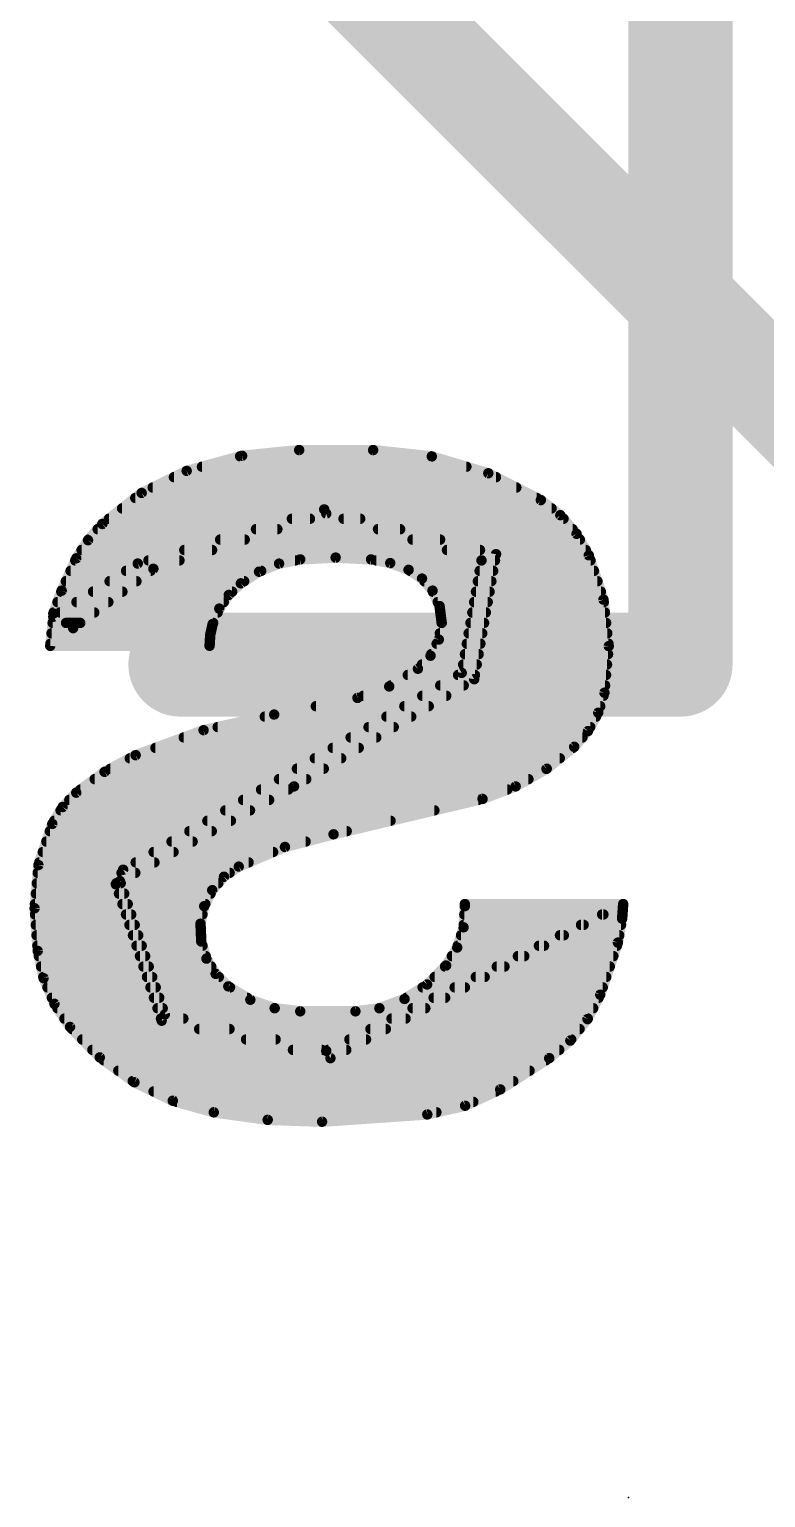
# Model space of a CAD drawing. Extents: x -90 to 26, y -1 to 33.
# Drawn here: x 20.892 to 22.687, y 13.97 to 17.551 of the extents above; entities that cross this region are included whole.
import ezdxf

# ---------------------------------------------------------------- set-up
doc = ezdxf.new("R2010")
doc.units = 0
for name, color, linetype in [('1', 12, 'CONTINUOUS'), ('21', 41, 'CONTINUOUS'), ('22', 40, 'CONTINUOUS'), ('24', 53, 'CONTINUOUS')]:
    doc.layers.add(name, color=color, linetype=linetype)

msp = doc.modelspace()

# ---------------------------------------------------------------- linework, layer by layer
at = {"layer": '1', "const_width": 0.254}
msp.add_lwpolyline([(22.86, 16.51), (21.59, 17.78)], dxfattribs=at)
at = {"layer": '21', "const_width": 0.254}
for points in [[(22.479, 16.002), (22.479, 24.7904)], [(21.2598, 16.002), (22.479, 16.002)]]:
    msp.add_lwpolyline(points, dxfattribs=at)
at = {"layer": '21', "const_width": 0.127}
for points in [[(21.2598, 16.0655, 1), (21.2598, 15.9385)], [(22.479, 15.9385, 1), (22.479, 16.0655)], [(22.4155, 16.002, 1), (22.5425, 16.002)]]:
    msp.add_lwpolyline(points, format="xyb", dxfattribs=at)
at = {"layer": '22', "const_width": 0.0254}
for points in [[(21.275, 16.4744), (21.4101, 16.5113)], [(21.4054, 16.51), (21.8701, 16.51)], [(21.4101, 16.5113), (21.5494, 16.5252)], [(21.5494, 16.5252), (21.7297, 16.5252)], [(21.7297, 16.5252), (21.8727, 16.5097)], [(21.8727, 16.5097), (22.0105, 16.4686)], [(21.1653, 16.4206), (21.275, 16.4744)], [(21.3124, 16.4846), (21.957, 16.4846)], [(22.0105, 16.4686), (22.1386, 16.4033)], [(21.1922, 16.4338), (22.0788, 16.4338)], [(21.244, 16.4592), (22.029, 16.4592)], [(21.0693, 16.3449), (21.1653, 16.4206)], [(21.1498, 16.4084), (22.1286, 16.4084)], [(22.1386, 16.4033), (22.1861, 16.3664)], [(21.0854, 16.3576), (21.5756, 16.3576)], [(21.1176, 16.383), (22.1647, 16.383)], [(21.1557, 16.2484), (21.6103, 16.3805)], [(21.6154, 16.3703), (21.1938, 16.2357)], [(21.5315, 16.3576), (21.6981, 16.3576)], [(21.6103, 16.3805), (22.0294, 16.2712)], [(21.9939, 16.256), (21.6154, 16.3703)], [(21.6575, 16.3576), (22.1938, 16.3576)], [(22.1861, 16.3664), (22.2256, 16.3209)], [(21.0344, 16.3054), (21.0693, 16.3449)], [(21.0581, 16.3322), (21.4961, 16.3322)], [(21.4441, 16.3322), (21.7955, 16.3322)], [(21.7416, 16.3322), (22.2158, 16.3322)], [(22.2256, 16.3209), (22.2555, 16.2687)], [(21.0058, 16.2611), (21.0344, 16.3054)], [(21.0357, 16.3068), (21.4165, 16.3068)], [(21.3567, 16.3068), (21.8929, 16.3068)], [(21.8257, 16.3068), (22.2337, 16.3068)], [(20.9499, 16.1188), (21.1557, 16.2484)], [(20.9702, 16.1823), (21.0058, 16.2611)], [(21.0035, 16.256), (21.2574, 16.256)], [(21.0189, 16.2814), (21.3369, 16.2814)], [(21.1819, 16.256), (21.5394, 16.256)], [(21.2693, 16.2814), (21.9903, 16.2814)], [(21.5003, 16.2482), (21.4514, 16.2285)], [(21.5519, 16.2585), (21.5003, 16.2482)], [(21.6382, 16.263), (21.5519, 16.2585)], [(21.7246, 16.2585), (21.6382, 16.263)], [(21.7714, 16.2496), (21.7246, 16.2585)], [(21.7378, 16.256), (22.0267, 16.256)], [(21.8161, 16.2331), (21.7714, 16.2496)], [(21.9098, 16.2814), (22.2482, 16.2814)], [(21.9456, 15.9817), (21.9939, 16.256)], [(22.0294, 16.2712), (21.9761, 15.9664)], [(21.9939, 16.256), (22.2597, 16.256)], [(22.2555, 16.2687), (22.2913, 16.1604)], [(20.992, 16.2306), (21.1869, 16.2306)], [(21.1938, 16.2357), (20.9982, 16.0909)], [(21.1274, 16.2306), (21.4566, 16.2306)], [(21.4514, 16.2285), (21.4071, 16.2001)], [(21.8488, 16.2118), (21.8161, 16.2331)], [(21.8199, 16.2306), (22.0223, 16.2306)], [(21.8745, 16.1823), (21.8488, 16.2118)], [(21.9894, 16.2306), (22.2681, 16.2306)], [(20.9499, 16.1265), (20.9702, 16.1823)], [(20.9693, 16.1798), (21.1183, 16.1798)], [(20.9805, 16.2052), (21.1526, 16.2052)], [(21.0468, 16.1798), (21.3859, 16.1798)], [(21.0871, 16.2052), (21.4151, 16.2052)], [(21.4071, 16.2001), (21.3777, 16.172)], [(21.8546, 16.2052), (22.0179, 16.2052)], [(21.8916, 16.1447), (21.8745, 16.1823)], [(21.8756, 16.1798), (22.0134, 16.1798)], [(21.9805, 16.1798), (22.2849, 16.1798)], [(21.985, 16.2052), (22.2765, 16.2052)], [(20.9601, 16.1544), (21.084, 16.1544)], [(21.0064, 16.1544), (21.3656, 16.1544)], [(21.3777, 16.172), (21.3545, 16.1385)], [(21.8872, 16.1544), (22.009, 16.1544)], [(21.8968, 16.1037), (21.8916, 16.1447)], [(21.976, 16.1544), (22.292, 16.1544)], [(22.2913, 16.1604), (22.3042, 16.047)], [(20.9423, 16.0477), (20.9499, 16.1188)], [(20.9982, 16.0909), (20.9499, 16.1265)], [(20.9508, 16.129), (21.0497, 16.129)], [(20.9661, 16.129), (21.3505, 16.129)], [(21.3545, 16.1385), (21.3385, 16.1011)], [(21.8897, 16.063), (21.8968, 16.1037)], [(21.8936, 16.129), (22.0045, 16.129)], [(21.9715, 16.129), (22.2949, 16.129)], [(20.9456, 16.0782), (21.3333, 16.0782)], [(20.9483, 16.1036), (21.3396, 16.1036)], [(20.981, 16.1036), (21.0154, 16.1036)], [(21.3325, 16.0747), (21.3309, 16.0477)], [(21.3385, 16.1011), (21.3325, 16.0747)], [(21.8924, 16.0782), (21.9957, 16.0782)], [(21.8968, 16.1036), (22.0001, 16.1036)], [(21.9626, 16.0782), (22.3006, 16.0782)], [(21.9671, 16.1036), (22.2977, 16.1036)], [(21.3309, 16.0477), (20.9423, 16.0477)], [(20.9428, 16.0528), (21.3312, 16.0528)], [(21.8696, 16.0236), (21.8897, 16.063)], [(21.8845, 16.0528), (21.9912, 16.0528)], [(21.9581, 16.0528), (22.3035, 16.0528)], [(22.3042, 16.047), (22.2936, 15.9334)], [(21.8389, 15.9918), (21.8696, 16.0236)], [(21.8487, 16.002), (21.9823, 16.002)], [(21.8715, 16.0274), (21.9868, 16.0274)], [(21.9492, 16.002), (22.3, 16.002)], [(21.9536, 16.0274), (22.3024, 16.0274)], [(21.1201, 15.5016), (21.9456, 15.9817)], [(21.9761, 15.9664), (21.5367, 15.7048)], [(21.7689, 15.9487), (21.8389, 15.9918)], [(21.8142, 15.9766), (21.9779, 15.9766)], [(21.9368, 15.9766), (22.2976, 15.9766)], [(21.6916, 15.9207), (21.7689, 15.9487)], [(21.7057, 15.9258), (21.9079, 15.9258)], [(21.773, 15.9512), (21.9506, 15.9512)], [(21.8495, 15.9258), (22.2912, 15.9258)], [(21.8932, 15.9512), (22.2953, 15.9512)], [(22.2936, 15.9334), (22.2785, 15.8845)], [(21.4884, 15.8801), (21.6916, 15.9207)], [(21.59, 15.9004), (21.8652, 15.9004)], [(21.8058, 15.9004), (22.2834, 15.9004)], [(21.3161, 15.842), (21.4884, 15.8801)], [(21.4654, 15.875), (21.8226, 15.875)], [(21.7621, 15.875), (22.2732, 15.875)], [(22.2785, 15.8845), (22.2535, 15.8398)], [(21.1506, 15.781), (21.3161, 15.842)], [(21.2679, 15.8242), (21.7373, 15.8242)], [(21.3506, 15.8496), (21.7799, 15.8496)], [(21.6748, 15.8242), (22.2399, 15.8242)], [(21.7185, 15.8496), (22.259, 15.8496)], [(22.2535, 15.8398), (22.2199, 15.8013)], [(21.1989, 15.7988), (21.6946, 15.7988)], [(21.6311, 15.7988), (22.2168, 15.7988)], [(22.2199, 15.8013), (22.1523, 15.7475)], [(21.0749, 15.7405), (21.1506, 15.781)], [(21.089, 15.748), (21.6093, 15.748)], [(21.1364, 15.7734), (21.6519, 15.7734)], [(21.5438, 15.748), (22.1529, 15.748)], [(21.5874, 15.7734), (22.1848, 15.7734)], [(22.1523, 15.7475), (22.0772, 15.7049)], [(21.0058, 15.6896), (21.0749, 15.7405)], [(21.0507, 15.7226), (21.5666, 15.7226)], [(21.5001, 15.7226), (22.1084, 15.7226)], [(20.9726, 15.6546), (21.0058, 15.6896)], [(21.0161, 15.6972), (21.5228, 15.6972)], [(21.5367, 15.7048), (21.1125, 15.4737)], [(21.4564, 15.6972), (22.0569, 15.6972)], [(21.9964, 15.6743), (21.6332, 15.588)], [(22.0772, 15.7049), (21.9964, 15.6743)], [(20.9474, 15.6134), (20.9726, 15.6546)], [(20.9676, 15.6464), (21.4295, 15.6464)], [(20.9889, 15.6718), (21.4761, 15.6718)], [(21.3691, 15.6464), (21.879, 15.6464)], [(21.4127, 15.6718), (21.9859, 15.6718)], [(20.9136, 15.5131), (20.9474, 15.6134)], [(20.952, 15.621), (21.3829, 15.621)], [(21.3254, 15.621), (21.7721, 15.621)], [(20.9329, 15.5702), (21.2896, 15.5702)], [(20.9414, 15.5956), (21.3363, 15.5956)], [(21.2381, 15.5702), (21.565, 15.5702)], [(21.2817, 15.5956), (21.6652, 15.5956)], [(21.6332, 15.588), (21.5147, 15.5571)], [(20.9243, 15.5448), (21.243, 15.5448)], [(21.1944, 15.5448), (21.4858, 15.5448)], [(21.5147, 15.5571), (21.402, 15.5092)], [(20.9042, 15.4076), (20.9136, 15.5131)], [(20.9158, 15.5194), (21.1964, 15.5194)], [(21.1023, 15.4661), (21.1201, 15.5016)], [(21.1507, 15.5194), (21.426, 15.5194)], [(21.402, 15.5092), (21.366, 15.4845)], [(20.9096, 15.4686), (21.1142, 15.4686)], [(20.9119, 15.494), (21.1498, 15.494)], [(21.2141, 15.1333), (21.1023, 15.4661)], [(21.1036, 15.4686), (21.3522, 15.4686)], [(21.1125, 15.4737), (21.2217, 15.1486)], [(21.1163, 15.494), (21.3798, 15.494)], [(21.366, 15.4845), (21.3374, 15.4516)], [(20.9074, 15.4432), (21.1227, 15.4432)], [(21.11, 15.4432), (21.3332, 15.4432)], [(21.3374, 15.4516), (21.3179, 15.4126)], [(20.9118, 15.3035), (20.9042, 15.4076)], [(20.9051, 15.4178), (21.1313, 15.4178)], [(20.9053, 15.3924), (21.1398, 15.3924)], [(21.1185, 15.4178), (21.3205, 15.4178)], [(21.1271, 15.3924), (21.3135, 15.3924)], [(21.3179, 15.4126), (21.3088, 15.37)], [(21.6154, 15.0597), (22.3393, 15.4178)], [(22.3393, 15.4178), (21.6256, 15.0419)], [(21.9502, 15.3611), (21.9532, 15.4127)], [(21.952, 15.3924), (22.2911, 15.3924)], [(21.9532, 15.4127), (21.9532, 15.4178)], [(21.9532, 15.4178), (22.3393, 15.4178)], [(22.288, 15.3924), (22.3375, 15.3924)], [(22.3393, 15.4178), (22.3368, 15.3822)], [(20.9072, 15.367), (21.1483, 15.367)], [(21.1356, 15.367), (21.3089, 15.367)], [(21.3088, 15.37), (21.3106, 15.3264)], [(21.9346, 15.3119), (21.9502, 15.3611)], [(21.9505, 15.367), (22.2429, 15.367)], [(22.2366, 15.367), (22.3341, 15.367)], [(22.3368, 15.3822), (22.3266, 15.3238)], [(20.909, 15.3416), (21.1569, 15.3416)], [(20.9109, 15.3162), (21.1654, 15.3162)], [(21.1441, 15.3416), (21.31, 15.3416)], [(21.1527, 15.3162), (21.3137, 15.3162)], [(21.3106, 15.3264), (21.3232, 15.2848)], [(21.936, 15.3162), (22.1464, 15.3162)], [(21.944, 15.3416), (22.1946, 15.3416)], [(22.1339, 15.3162), (22.324, 15.3162)], [(22.1853, 15.3416), (22.3297, 15.3416)], [(22.3266, 15.3238), (22.2834, 15.1968)], [(20.9261, 15.2371), (20.9118, 15.3035)], [(20.9145, 15.2908), (21.1739, 15.2908)], [(21.1612, 15.2908), (21.3214, 15.2908)], [(21.3232, 15.2848), (21.3457, 15.2476)], [(21.9075, 15.2679), (21.9346, 15.3119)], [(21.9216, 15.2908), (22.0982, 15.2908)], [(22.0826, 15.2908), (22.3154, 15.2908)], [(20.92, 15.2654), (21.1825, 15.2654)], [(21.1697, 15.2654), (21.3349, 15.2654)], [(21.3457, 15.2476), (21.3766, 15.2171)], [(21.8613, 15.2216), (21.9075, 15.2679)], [(21.905, 15.2654), (22.0499, 15.2654)], [(22.0312, 15.2654), (22.3067, 15.2654)], [(20.9255, 15.24), (21.191, 15.24)], [(20.9527, 15.1745), (20.9261, 15.2371)], [(20.9356, 15.2146), (21.1995, 15.2146)], [(21.1783, 15.24), (21.3534, 15.24)], [(21.1868, 15.2146), (21.3807, 15.2146)], [(21.3766, 15.2171), (21.4302, 15.1844)], [(21.8063, 15.1864), (21.8613, 15.2216)], [(21.8503, 15.2146), (21.9535, 15.2146)], [(21.8796, 15.24), (22.0017, 15.24)], [(21.9285, 15.2146), (22.2895, 15.2146)], [(21.9799, 15.24), (22.2981, 15.24)], [(20.9464, 15.1892), (21.2081, 15.1892)], [(20.9906, 15.1181), (20.9527, 15.1745)], [(21.1953, 15.1892), (21.4224, 15.1892)], [(21.4302, 15.1844), (21.4896, 15.1638)], [(21.7449, 15.1638), (21.8063, 15.1864)], [(21.8106, 15.1892), (21.9053, 15.1892)], [(21.8772, 15.1892), (22.2795, 15.1892)], [(22.2834, 15.1968), (22.2525, 15.1373)], [(20.9599, 15.1638), (21.2166, 15.1638)], [(20.977, 15.1384), (21.2669, 15.1384)], [(21.2039, 15.1638), (21.4897, 15.1638)], [(21.2124, 15.1384), (21.8088, 15.1384)], [(21.2217, 15.1486), (21.6154, 15.0597)], [(21.4896, 15.1638), (21.5519, 15.1562)], [(21.5519, 15.1562), (21.6865, 15.1562)], [(21.6865, 15.1562), (21.7449, 15.1638)], [(21.7449, 15.1638), (21.857, 15.1638)], [(21.7745, 15.1384), (22.2531, 15.1384)], [(21.8258, 15.1638), (22.2663, 15.1638)], [(22.2525, 15.1373), (22.2105, 15.0849)], [(21.0632, 15.0438), (20.9906, 15.1181)], [(20.9956, 15.113), (21.3794, 15.113)], [(21.6256, 15.0419), (21.2141, 15.1333)], [(21.3055, 15.113), (21.7606, 15.113)], [(21.7231, 15.113), (22.233, 15.113)], [(21.0204, 15.0876), (21.4918, 15.0876)], [(21.4199, 15.0876), (21.7124, 15.0876)], [(21.6718, 15.0876), (22.2126, 15.0876)], [(22.2105, 15.0849), (22.159, 15.0419)], [(21.0452, 15.0622), (21.6043, 15.0622)], [(21.1476, 14.9832), (21.0632, 15.0438)], [(21.0729, 15.0368), (22.151, 15.0368)], [(21.5342, 15.0622), (21.6641, 15.0622)], [(21.6205, 15.0622), (22.1833, 15.0622)], [(22.159, 15.0419), (22.0396, 14.9657)], [(21.1083, 15.0114), (22.1112, 15.0114)], [(21.1436, 14.986), (22.0714, 14.986)], [(21.2411, 14.938), (21.1476, 14.9832)], [(21.1944, 14.9606), (22.0286, 14.9606)], [(22.0396, 14.9657), (21.9539, 14.9259)], [(21.3411, 14.9098), (21.2411, 14.938)], [(21.2512, 14.9352), (21.9739, 14.9352)], [(21.9539, 14.9259), (21.8618, 14.9047)], [(21.4726, 14.8916), (21.3411, 14.9098)], [(21.3411, 14.9098), (21.8839, 14.9098)], [(21.6052, 14.8869), (21.4726, 14.8916)], [(21.8618, 14.9047), (21.6052, 14.8869)]]:
    msp.add_lwpolyline(points, dxfattribs=at)
at = {"layer": '22', "const_width": 0.0127}
for points in [[(21.4054, 16.5164, 1), (21.4054, 16.5037)], [(21.4094, 16.5176, 1), (21.4107, 16.505)], [(21.4118, 16.5051, 1), (21.4084, 16.5174)], [(21.5494, 16.5316, 1), (21.5494, 16.5189)], [(21.55, 16.5189, 1), (21.5488, 16.5315)], [(21.7304, 16.5315, 1), (21.729, 16.5189)], [(21.7297, 16.5189, 1), (21.7297, 16.5316)], [(21.8745, 16.5158, 1), (21.8709, 16.5036)], [(21.8701, 16.5037, 1), (21.8701, 16.5164)], [(21.872, 16.5034, 1), (21.8734, 16.516)], [(21.2733, 16.4805, 1), (21.2767, 16.4683)], [(21.2778, 16.4687, 1), (21.2722, 16.4801)], [(21.3124, 16.491, 1), (21.3124, 16.4782)], [(21.957, 16.4782, 1), (21.957, 16.491)], [(22.0134, 16.4743, 1), (22.0076, 16.463)], [(22.0087, 16.4626, 1), (22.0123, 16.4747)], [(21.1922, 16.4402, 1), (21.1922, 16.4275)], [(21.244, 16.4656, 1), (21.244, 16.4528)], [(22.029, 16.4528, 1), (22.029, 16.4656)], [(22.0788, 16.4275, 1), (22.0788, 16.4402)], [(21.1498, 16.4148, 1), (21.1498, 16.402)], [(21.1625, 16.4263, 1), (21.1681, 16.4149)], [(21.1692, 16.4156, 1), (21.1613, 16.4256)], [(22.1286, 16.402, 1), (22.1286, 16.4148)], [(22.1425, 16.4083, 1), (22.1347, 16.3983)], [(22.1357, 16.3976, 1), (22.1415, 16.409)], [(21.0854, 16.364, 1), (21.0854, 16.3513)], [(21.1176, 16.3894, 1), (21.1176, 16.3766)], [(21.5315, 16.364, 1), (21.5315, 16.3513)], [(21.5756, 16.3513, 1), (21.5756, 16.364)], [(21.6119, 16.3866, 1), (21.6087, 16.3744)], [(21.6121, 16.3744, 1), (21.6085, 16.3866)], [(21.6172, 16.3764, 1), (21.6136, 16.3642)], [(21.6173, 16.3643, 1), (21.6135, 16.3763)], [(21.6575, 16.364, 1), (21.6575, 16.3513)], [(21.6981, 16.3513, 1), (21.6981, 16.364)], [(22.1647, 16.3766, 1), (22.1647, 16.3894)], [(22.1909, 16.3705, 1), (22.1813, 16.3622)], [(22.1822, 16.3614, 1), (22.19, 16.3714)], [(22.1938, 16.3513, 1), (22.1938, 16.364)], [(21.0581, 16.3386, 1), (21.0581, 16.3258)], [(21.0654, 16.3499, 1), (21.0732, 16.3399)], [(21.0741, 16.3407, 1), (21.0645, 16.3491)], [(21.4441, 16.3386, 1), (21.4441, 16.3258)], [(21.4961, 16.3258, 1), (21.4961, 16.3386)], [(21.7416, 16.3386, 1), (21.7416, 16.3258)], [(21.7955, 16.3258, 1), (21.7955, 16.3386)], [(22.2158, 16.3258, 1), (22.2158, 16.3386)], [(22.2311, 16.3241, 1), (22.2201, 16.3178)], [(22.2208, 16.3168, 1), (22.2304, 16.3251)], [(21.0297, 16.3096, 1), (21.0392, 16.3012)], [(21.0398, 16.3019, 1), (21.0291, 16.3088)], [(21.0357, 16.3132, 1), (21.0357, 16.3004)], [(21.3567, 16.3132, 1), (21.3567, 16.3004)], [(21.4165, 16.3004, 1), (21.4165, 16.3132)], [(21.8257, 16.3132, 1), (21.8257, 16.3004)], [(21.8929, 16.3004, 1), (21.8929, 16.3132)], [(22.2337, 16.3004, 1), (22.2337, 16.3132)], [(21.0035, 16.2624, 1), (21.0035, 16.2496)], [(21.0005, 16.2645, 1), (21.0111, 16.2577)], [(21.0116, 16.2585, 1), (21, 16.2637)], [(21.0189, 16.2878, 1), (21.0189, 16.2751)], [(21.1539, 16.2545, 1), (21.1575, 16.2423)], [(21.1591, 16.243, 1), (21.1523, 16.2538)], [(21.1819, 16.2624, 1), (21.1819, 16.2496)], [(21.2574, 16.2496, 1), (21.2574, 16.2624)], [(21.2693, 16.2878, 1), (21.2693, 16.2751)], [(21.3369, 16.2751, 1), (21.3369, 16.2878)], [(21.499, 16.2544, 1), (21.5015, 16.242)], [(21.5026, 16.2423, 1), (21.4979, 16.2541)], [(21.5394, 16.2496, 1), (21.5394, 16.2624)], [(21.5516, 16.2648, 1), (21.5522, 16.2522)], [(21.5531, 16.2523, 1), (21.5507, 16.2647)], [(21.6386, 16.2693, 1), (21.6379, 16.2566)], [(21.6386, 16.2566, 1), (21.6379, 16.2693)], [(21.7258, 16.2647, 1), (21.7234, 16.2523)], [(21.7243, 16.2522, 1), (21.7249, 16.2648)], [(21.7378, 16.2624, 1), (21.7378, 16.2496)], [(21.7736, 16.2556, 1), (21.7692, 16.2437)], [(21.7702, 16.2434, 1), (21.7726, 16.2559)], [(21.9098, 16.2878, 1), (21.9098, 16.2751)], [(21.9939, 16.2624, 1), (21.9939, 16.2496)], [(22.0002, 16.2549, 1), (21.9876, 16.2571)], [(21.9903, 16.2751, 1), (21.9903, 16.2878)], [(21.9921, 16.2499, 1), (21.9957, 16.2621)], [(22.0357, 16.2701, 1), (22.0231, 16.2723)], [(22.0267, 16.2496, 1), (22.0267, 16.2624)], [(22.0278, 16.2651, 1), (22.031, 16.2773)], [(22.2482, 16.2751, 1), (22.2482, 16.2878)], [(22.2615, 16.2707, 1), (22.2495, 16.2667)], [(22.25, 16.2655, 1), (22.261, 16.2719)], [(22.2597, 16.2496, 1), (22.2597, 16.2624)], [(20.992, 16.237, 1), (20.992, 16.2242)], [(21.1274, 16.237, 1), (21.1274, 16.2242)], [(21.1869, 16.2242, 1), (21.1869, 16.237)], [(21.1919, 16.2417, 1), (21.1957, 16.2297)], [(21.1976, 16.2306, 1), (21.19, 16.2408)], [(21.4491, 16.2344, 1), (21.4538, 16.2226)], [(21.4549, 16.2232, 1), (21.448, 16.2339)], [(21.4566, 16.2242, 1), (21.4566, 16.237)], [(21.8196, 16.2384, 1), (21.8126, 16.2278)], [(21.8199, 16.237, 1), (21.8199, 16.2242)], [(21.8139, 16.2271, 1), (21.8183, 16.2391)], [(21.8536, 16.2159, 1), (21.8441, 16.2076)], [(21.9894, 16.237, 1), (21.9894, 16.2242)], [(22.0223, 16.2242, 1), (22.0223, 16.237)], [(22.2681, 16.2242, 1), (22.2681, 16.237)], [(20.9693, 16.1862, 1), (20.9693, 16.1734)], [(20.9644, 16.1849, 1), (20.976, 16.1797)], [(20.9762, 16.1801, 1), (20.9642, 16.1845)], [(20.9805, 16.2116, 1), (20.9805, 16.1989)], [(21.0468, 16.1862, 1), (21.0468, 16.1734)], [(21.0871, 16.2116, 1), (21.0871, 16.1989)], [(21.1183, 16.1734, 1), (21.1183, 16.1862)], [(21.1526, 16.1989, 1), (21.1526, 16.2116)], [(21.3859, 16.1734, 1), (21.3859, 16.1862)], [(21.4037, 16.2054, 1), (21.4105, 16.1948)], [(21.4115, 16.1955, 1), (21.4027, 16.2047)], [(21.4151, 16.1989, 1), (21.4151, 16.2116)], [(21.8454, 16.2065, 1), (21.8523, 16.2171)], [(21.8546, 16.2116, 1), (21.8546, 16.1989)], [(21.8803, 16.1849, 1), (21.8687, 16.1797)], [(21.8756, 16.1862, 1), (21.8756, 16.1734)], [(21.8697, 16.1781, 1), (21.8793, 16.1865)], [(21.9805, 16.1862, 1), (21.9805, 16.1734)], [(21.985, 16.2116, 1), (21.985, 16.1989)], [(22.0134, 16.1734, 1), (22.0134, 16.1862)], [(22.0179, 16.1989, 1), (22.0179, 16.2116)], [(22.2765, 16.1989, 1), (22.2765, 16.2116)], [(22.2849, 16.1734, 1), (22.2849, 16.1862)], [(20.9601, 16.1608, 1), (20.9601, 16.1481)], [(21.0064, 16.1608, 1), (21.0064, 16.1481)], [(21.084, 16.1481, 1), (21.084, 16.1608)], [(21.3656, 16.1481, 1), (21.3656, 16.1608)], [(21.3733, 16.1765, 1), (21.3821, 16.1674)], [(21.3829, 16.1683, 1), (21.3725, 16.1756)], [(21.8872, 16.1608, 1), (21.8872, 16.1481)], [(21.8979, 16.1455, 1), (21.8853, 16.1439)], [(21.8858, 16.1421, 1), (21.8974, 16.1473)], [(21.976, 16.1608, 1), (21.976, 16.1481)], [(22.009, 16.1481, 1), (22.009, 16.1608)], [(22.2976, 16.1611, 1), (22.285, 16.1596)], [(22.2853, 16.1584, 1), (22.2973, 16.1624)], [(22.292, 16.1481, 1), (22.292, 16.1608)], [(20.9483, 16.11, 1), (20.9483, 16.0972)], [(20.9537, 16.1316, 1), (20.9461, 16.1214)], [(20.9439, 16.1287, 1), (20.9559, 16.1243)], [(20.9562, 16.1181, 1), (20.9436, 16.1195)], [(20.9465, 16.1242, 1), (20.9533, 16.1134)], [(20.9508, 16.1354, 1), (20.9508, 16.1227)], [(20.9661, 16.1354, 1), (20.9661, 16.1227)], [(20.981, 16.11, 1), (20.981, 16.0972)], [(21.0154, 16.0972, 1), (21.0154, 16.11)], [(21.0497, 16.1227, 1), (21.0497, 16.1354)], [(21.3396, 16.0972, 1), (21.3396, 16.11)], [(21.3493, 16.1421, 1), (21.3598, 16.1349)], [(21.3604, 16.136, 1), (21.3487, 16.141)], [(21.3505, 16.1227, 1), (21.3505, 16.1354)], [(21.8936, 16.1354, 1), (21.8936, 16.1227)], [(21.8968, 16.11, 1), (21.8968, 16.0972)], [(21.9031, 16.1026, 1), (21.8906, 16.1048)], [(21.9671, 16.11, 1), (21.9671, 16.0972)], [(21.9715, 16.1354, 1), (21.9715, 16.1227)], [(22.0001, 16.0972, 1), (22.0001, 16.11)], [(22.0045, 16.1227, 1), (22.0045, 16.1354)], [(22.2949, 16.1227, 1), (22.2949, 16.1354)], [(22.2977, 16.0972, 1), (22.2977, 16.11)], [(20.9456, 16.0846, 1), (20.9456, 16.0719)], [(20.9944, 16.096, 1), (21.002, 16.0858)], [(20.9944, 16.0858, 1), (21.002, 16.096)], [(21.3389, 16.0743, 1), (21.3262, 16.0751)], [(21.3263, 16.0761, 1), (21.3387, 16.0733)], [(21.3327, 16.1036, 1), (21.3443, 16.0986)], [(21.3447, 16.0997, 1), (21.3323, 16.1025)], [(21.3333, 16.0719, 1), (21.3333, 16.0846)], [(21.8924, 16.0846, 1), (21.8924, 16.0719)], [(21.8905, 16.1029, 1), (21.9031, 16.1045)], [(21.9626, 16.0846, 1), (21.9626, 16.0719)], [(21.9957, 16.0719, 1), (21.9957, 16.0846)], [(22.3006, 16.0719, 1), (22.3006, 16.0846)], [(20.9423, 16.0541, 1), (20.9423, 16.0414)], [(20.936, 16.0484, 1), (20.9486, 16.047)], [(20.9428, 16.0592, 1), (20.9428, 16.0465)], [(21.3246, 16.0481, 1), (21.3372, 16.0473)], [(21.3309, 16.0414, 1), (21.3309, 16.0541)], [(21.3312, 16.0465, 1), (21.3312, 16.0592)], [(21.8845, 16.0592, 1), (21.8845, 16.0465)], [(21.8834, 16.0641, 1), (21.896, 16.0619)], [(21.8954, 16.0601, 1), (21.884, 16.0659)], [(21.9581, 16.0592, 1), (21.9581, 16.0465)], [(21.9912, 16.0465, 1), (21.9912, 16.0592)], [(22.2979, 16.0463, 1), (22.3105, 16.0477)], [(22.3105, 16.0464, 1), (22.2979, 16.0476)], [(22.3035, 16.0465, 1), (22.3035, 16.0592)], [(21.8487, 16.0084, 1), (21.8487, 15.9957)], [(21.8639, 16.0265, 1), (21.8753, 16.0207)], [(21.8742, 16.0192, 1), (21.865, 16.028)], [(21.8715, 16.0338, 1), (21.8715, 16.021)], [(21.9492, 16.0084, 1), (21.9492, 15.9957)], [(21.9536, 16.0338, 1), (21.9536, 16.021)], [(21.9823, 15.9957, 1), (21.9823, 16.0084)], [(21.9868, 16.021, 1), (21.9868, 16.0338)], [(22.3, 15.9957, 1), (22.3, 16.0084)], [(22.3024, 16.021, 1), (22.3024, 16.0338)], [(21.8142, 15.983, 1), (21.8142, 15.9703)], [(21.8343, 15.9962, 1), (21.8435, 15.9874)], [(21.8422, 15.9864, 1), (21.8356, 15.9972)], [(21.9368, 15.983, 1), (21.9368, 15.9703)], [(21.9393, 15.9828, 1), (21.9519, 15.9806)], [(21.9488, 15.9762, 1), (21.9424, 15.9872)], [(21.9698, 15.9675, 1), (21.9824, 15.9653)], [(21.9793, 15.9609, 1), (21.9729, 15.9719)], [(21.9779, 15.9703, 1), (21.9779, 15.983)], [(22.2976, 15.9703, 1), (22.2976, 15.983)], [(21.7057, 15.9322, 1), (21.7057, 15.9195)], [(21.7656, 15.9541, 1), (21.7722, 15.9433)], [(21.773, 15.9575, 1), (21.773, 15.9449)], [(21.7711, 15.9427, 1), (21.7668, 15.9546)], [(21.8495, 15.9322, 1), (21.8495, 15.9195)], [(21.8932, 15.9575, 1), (21.8932, 15.9449)], [(21.9079, 15.9195, 1), (21.9079, 15.9322)], [(21.9506, 15.9449, 1), (21.9506, 15.9575)], [(22.2873, 15.934, 1), (22.2999, 15.9328)], [(22.2997, 15.9315, 1), (22.2875, 15.9353)], [(22.2912, 15.9195, 1), (22.2912, 15.9322)], [(22.2953, 15.9449, 1), (22.2953, 15.9575)], [(21.59, 15.9068, 1), (21.59, 15.8941)], [(21.6894, 15.9267, 1), (21.6938, 15.9147)], [(21.6928, 15.9145, 1), (21.6904, 15.9269)], [(21.8058, 15.9068, 1), (21.8058, 15.8941)], [(21.8652, 15.8941, 1), (21.8652, 15.9068)], [(22.2834, 15.8941, 1), (22.2834, 15.9068)], [(21.4654, 15.8813, 1), (21.4654, 15.8687)], [(21.4872, 15.8863, 1), (21.4896, 15.8739)], [(21.4898, 15.8739, 1), (21.487, 15.8863)], [(21.7621, 15.8813, 1), (21.7621, 15.8687)], [(21.8226, 15.8687, 1), (21.8226, 15.8813)], [(22.2724, 15.8864, 1), (22.2845, 15.8826)], [(22.284, 15.8814, 1), (22.2729, 15.8876)], [(22.2732, 15.8687, 1), (22.2732, 15.8813)], [(21.2679, 15.8306, 1), (21.2679, 15.8179)], [(21.3148, 15.8482, 1), (21.3175, 15.8358)], [(21.3183, 15.836, 1), (21.314, 15.8479)], [(21.3506, 15.8559, 1), (21.3506, 15.8433)], [(21.6748, 15.8306, 1), (21.6748, 15.8179)], [(21.7185, 15.8559, 1), (21.7185, 15.8433)], [(21.7373, 15.8179, 1), (21.7373, 15.8306)], [(21.7799, 15.8433, 1), (21.7799, 15.8559)], [(22.2399, 15.8179, 1), (22.2399, 15.8306)], [(22.248, 15.8429, 1), (22.2591, 15.8368)], [(22.2583, 15.8357, 1), (22.2488, 15.844)], [(22.259, 15.8433, 1), (22.259, 15.8559)], [(21.1989, 15.8051, 1), (21.1989, 15.7925)], [(21.6311, 15.8051, 1), (21.6311, 15.7925)], [(21.6946, 15.7925, 1), (21.6946, 15.8051)], [(22.2151, 15.8055, 1), (22.2247, 15.7971)], [(22.2239, 15.7963, 1), (22.2159, 15.8063)], [(22.2168, 15.7925, 1), (22.2168, 15.8051)], [(21.089, 15.7544, 1), (21.089, 15.7417)], [(21.1364, 15.7797, 1), (21.1364, 15.7671)], [(21.1484, 15.787, 1), (21.1528, 15.775)], [(21.1536, 15.7754, 1), (21.1476, 15.7866)], [(21.5438, 15.7544, 1), (21.5438, 15.7417)], [(21.5874, 15.7797, 1), (21.5874, 15.7671)], [(21.6093, 15.7417, 1), (21.6093, 15.7544)], [(21.6519, 15.7671, 1), (21.6519, 15.7797)], [(22.1483, 15.7525, 1), (22.1562, 15.7426)], [(22.1554, 15.742, 1), (22.1492, 15.7531)], [(22.1529, 15.7417, 1), (22.1529, 15.7544)], [(22.1848, 15.7671, 1), (22.1848, 15.7797)], [(21.0507, 15.7289, 1), (21.0507, 15.7163)], [(21.0719, 15.7461, 1), (21.0779, 15.7349)], [(21.0787, 15.7354, 1), (21.0712, 15.7456)], [(21.5001, 15.7289, 1), (21.5001, 15.7163)], [(21.5666, 15.7163, 1), (21.5666, 15.7289)], [(22.1084, 15.7163, 1), (22.1084, 15.7289)], [(21.002, 15.6947, 1), (21.0096, 15.6845)], [(21.0104, 15.6852, 1), (21.0012, 15.694)], [(21.0161, 15.7035, 1), (21.0161, 15.6909)], [(21.4564, 15.7035, 1), (21.4564, 15.6909)], [(21.5228, 15.6909, 1), (21.5228, 15.7035)], [(21.5335, 15.7103, 1), (21.5399, 15.6993)], [(21.5397, 15.6992, 1), (21.5337, 15.7104)], [(21.9942, 15.6802, 1), (21.9986, 15.6684)], [(21.9979, 15.6681, 1), (21.9949, 15.6805)], [(22.0569, 15.6909, 1), (22.0569, 15.7035)], [(22.0741, 15.7104, 1), (22.0803, 15.6993)], [(22.0794, 15.6989, 1), (22.0749, 15.7108)], [(20.9676, 15.6527, 1), (20.9676, 15.6401)], [(20.968, 15.659, 1), (20.9772, 15.6502)], [(20.978, 15.6513, 1), (20.9671, 15.6579)], [(20.9889, 15.6782, 1), (20.9889, 15.6655)], [(21.3691, 15.6527, 1), (21.3691, 15.6401)], [(21.4127, 15.6782, 1), (21.4127, 15.6655)], [(21.4295, 15.6401, 1), (21.4295, 15.6527)], [(21.4761, 15.6655, 1), (21.4761, 15.6782)], [(21.879, 15.6401, 1), (21.879, 15.6527)], [(21.9859, 15.6655, 1), (21.9859, 15.6782)], [(20.942, 15.6167, 1), (20.9528, 15.6101)], [(20.9534, 15.6114, 1), (20.9414, 15.6154)], [(20.952, 15.6273, 1), (20.952, 15.6147)], [(21.3254, 15.6273, 1), (21.3254, 15.6147)], [(21.3829, 15.6147, 1), (21.3829, 15.6273)], [(21.7721, 15.6147, 1), (21.7721, 15.6273)], [(20.9329, 15.5766, 1), (20.9329, 15.5639)], [(20.9414, 15.602, 1), (20.9414, 15.5893)], [(21.2381, 15.5766, 1), (21.2381, 15.5639)], [(21.2817, 15.602, 1), (21.2817, 15.5893)], [(21.2896, 15.5639, 1), (21.2896, 15.5766)], [(21.3363, 15.5893, 1), (21.3363, 15.602)], [(21.565, 15.5639, 1), (21.565, 15.5766)], [(21.6317, 15.5942, 1), (21.6347, 15.5818)], [(21.6348, 15.5819, 1), (21.6316, 15.5941)], [(21.6652, 15.5893, 1), (21.6652, 15.602)], [(20.9243, 15.5511, 1), (20.9243, 15.5385)], [(21.1944, 15.5511, 1), (21.1944, 15.5385)], [(21.243, 15.5385, 1), (21.243, 15.5511)], [(21.4858, 15.5385, 1), (21.4858, 15.5511)], [(21.5131, 15.5632, 1), (21.5163, 15.5509)], [(21.5172, 15.5512, 1), (21.5122, 15.5629)], [(20.9199, 15.5125, 1), (20.9073, 15.5136)], [(20.9076, 15.5151, 1), (20.9196, 15.511)], [(20.9158, 15.5258, 1), (20.9158, 15.5131)], [(21.1169, 15.5071, 1), (21.1233, 15.4961)], [(21.1258, 15.4988, 1), (21.1144, 15.5044)], [(21.1507, 15.5258, 1), (21.1507, 15.5131)], [(21.1964, 15.5131, 1), (21.1964, 15.5258)], [(21.3995, 15.515, 1), (21.4045, 15.5034)], [(21.4056, 15.504, 1), (21.3984, 15.5144)], [(21.426, 15.5131, 1), (21.426, 15.5258)], [(20.9096, 15.4749, 1), (20.9096, 15.4623)], [(20.9119, 15.5004, 1), (20.9119, 15.4877)], [(21.1083, 15.4681, 1), (21.0963, 15.4641)], [(21.0966, 15.4689, 1), (21.108, 15.4633)], [(21.1036, 15.4749, 1), (21.1036, 15.4623)], [(21.1185, 15.4757, 1), (21.1065, 15.4717)], [(21.1095, 15.4793, 1), (21.1155, 15.4681)], [(21.1163, 15.5004, 1), (21.1163, 15.4877)], [(21.1142, 15.4623, 1), (21.1142, 15.4749)], [(21.1498, 15.4877, 1), (21.1498, 15.5004)], [(21.3522, 15.4623, 1), (21.3522, 15.4749)], [(21.3624, 15.4898, 1), (21.3696, 15.4793)], [(21.3708, 15.4804, 1), (21.3612, 15.4887)], [(21.3798, 15.4877, 1), (21.3798, 15.5004)], [(20.9074, 15.4496, 1), (20.9074, 15.4369)], [(21.11, 15.4496, 1), (21.11, 15.4369)], [(21.1227, 15.4369, 1), (21.1227, 15.4496)], [(21.3326, 15.4558, 1), (21.3422, 15.4475)], [(21.3431, 15.4488, 1), (21.3317, 15.4545)], [(21.3332, 15.4369, 1), (21.3332, 15.4496)], [(20.9105, 15.4081, 1), (20.8979, 15.4071)], [(20.8979, 15.4082, 1), (20.9105, 15.407)], [(20.9051, 15.4242, 1), (20.9051, 15.4115)], [(20.9053, 15.3987, 1), (20.9053, 15.3861)], [(21.1185, 15.4242, 1), (21.1185, 15.4115)], [(21.1271, 15.3987, 1), (21.1271, 15.3861)], [(21.1313, 15.4115, 1), (21.1313, 15.4242)], [(21.1398, 15.3861, 1), (21.1398, 15.3987)], [(21.3122, 15.4155, 1), (21.3236, 15.4098)], [(21.3241, 15.4113, 1), (21.3117, 15.414)], [(21.3135, 15.3861, 1), (21.3135, 15.3987)], [(21.3205, 15.4115, 1), (21.3205, 15.4242)], [(21.952, 15.3987, 1), (21.952, 15.3861)], [(21.9532, 15.4242, 1), (21.9532, 15.4115)], [(21.9596, 15.4178, 1), (21.9469, 15.4178)], [(21.9595, 15.4123, 1), (21.9469, 15.4131)], [(21.9469, 15.4127, 1), (21.9596, 15.4127)], [(22.288, 15.3987, 1), (22.288, 15.3861)], [(22.2911, 15.3861, 1), (22.2911, 15.3987)], [(22.3456, 15.4174, 1), (22.333, 15.4182)], [(22.3423, 15.4122, 1), (22.3363, 15.4234)], [(22.3421, 15.4121, 1), (22.3365, 15.4235)], [(22.3375, 15.3861, 1), (22.3375, 15.3987)], [(22.3393, 15.4115, 1), (22.3393, 15.4242)], [(20.9072, 15.3734, 1), (20.9072, 15.3607)], [(21.1356, 15.3734, 1), (21.1356, 15.3607)], [(21.1483, 15.3607, 1), (21.1483, 15.3734)], [(21.3151, 15.3702, 1), (21.3024, 15.3697)], [(21.3025, 15.3713, 1), (21.315, 15.3687)], [(21.3089, 15.3607, 1), (21.3089, 15.3734)], [(21.9438, 15.3615, 1), (21.9565, 15.3608)], [(21.9562, 15.3592, 1), (21.9441, 15.363)], [(21.9505, 15.3734, 1), (21.9505, 15.3607)], [(22.2366, 15.3734, 1), (22.2366, 15.3607)], [(22.2429, 15.3607, 1), (22.2429, 15.3734)], [(22.3431, 15.3811, 1), (22.3305, 15.3833)], [(22.3305, 15.3826, 1), (22.3431, 15.3818)], [(22.3341, 15.3607, 1), (22.3341, 15.3734)], [(20.909, 15.348, 1), (20.909, 15.3353)], [(20.9109, 15.3225, 1), (20.9109, 15.3099)], [(21.1441, 15.348, 1), (21.1441, 15.3353)], [(21.1527, 15.3225, 1), (21.1527, 15.3099)], [(21.1569, 15.3353, 1), (21.1569, 15.348)], [(21.1654, 15.3099, 1), (21.1654, 15.3225)], [(21.3167, 15.3282, 1), (21.3045, 15.3246)], [(21.3043, 15.3261, 1), (21.3169, 15.3267)], [(21.31, 15.3353, 1), (21.31, 15.348)], [(21.3137, 15.3099, 1), (21.3137, 15.3225)], [(21.936, 15.3225, 1), (21.936, 15.3099)], [(21.944, 15.348, 1), (21.944, 15.3353)], [(22.1339, 15.3225, 1), (22.1339, 15.3099)], [(22.1464, 15.3099, 1), (22.1464, 15.3225)], [(22.1853, 15.348, 1), (22.1853, 15.3353)], [(22.1946, 15.3353, 1), (22.1946, 15.348)], [(22.3203, 15.3249, 1), (22.3329, 15.3227)], [(22.3326, 15.3218, 1), (22.3206, 15.3258)], [(22.324, 15.3099, 1), (22.324, 15.3225)], [(22.3297, 15.3353, 1), (22.3297, 15.348)], [(20.918, 15.3048, 1), (20.9056, 15.3022)], [(20.9055, 15.303, 1), (20.9181, 15.304)], [(20.9145, 15.2972, 1), (20.9145, 15.2845)], [(21.1612, 15.2972, 1), (21.1612, 15.2845)], [(21.1739, 15.2845, 1), (21.1739, 15.2972)], [(21.3286, 15.2881, 1), (21.3178, 15.2815)], [(21.3171, 15.283, 1), (21.3293, 15.2867)], [(21.3214, 15.2845, 1), (21.3214, 15.2972)], [(21.9216, 15.2972, 1), (21.9216, 15.2845)], [(21.9286, 15.3138, 1), (21.9407, 15.31)], [(21.94, 15.3085, 1), (21.9292, 15.3152)], [(22.0826, 15.2972, 1), (22.0826, 15.2845)], [(22.0982, 15.2845, 1), (22.0982, 15.2972)], [(22.3154, 15.2845, 1), (22.3154, 15.2972)], [(20.92, 15.2718, 1), (20.92, 15.2591)], [(21.1697, 15.2718, 1), (21.1697, 15.2591)], [(21.1825, 15.2591, 1), (21.1825, 15.2718)], [(21.3349, 15.2591, 1), (21.3349, 15.2718)], [(21.3501, 15.2521, 1), (21.3412, 15.2431)], [(21.3402, 15.2443, 1), (21.3511, 15.2509)], [(21.905, 15.2718, 1), (21.905, 15.2591)], [(21.9021, 15.2712, 1), (21.9129, 15.2646)], [(21.912, 15.2634, 1), (21.903, 15.2724)], [(22.0312, 15.2718, 1), (22.0312, 15.2591)], [(22.0499, 15.2591, 1), (22.0499, 15.2718)], [(22.3067, 15.2591, 1), (22.3067, 15.2718)], [(20.9255, 15.2463, 1), (20.9255, 15.2337)], [(20.9319, 15.2395, 1), (20.9202, 15.2346)], [(20.9199, 15.2357, 1), (20.9323, 15.2384)], [(20.9356, 15.221, 1), (20.9356, 15.2083)], [(21.1783, 15.2463, 1), (21.1783, 15.2337)], [(21.1868, 15.221, 1), (21.1868, 15.2083)], [(21.191, 15.2337, 1), (21.191, 15.2463)], [(21.1995, 15.2083, 1), (21.1995, 15.221)], [(21.3534, 15.2337, 1), (21.3534, 15.2463)], [(21.3799, 15.2225, 1), (21.3733, 15.2117)], [(21.3721, 15.2126, 1), (21.3811, 15.2216)], [(21.3807, 15.2083, 1), (21.3807, 15.221)], [(21.8503, 15.221, 1), (21.8503, 15.2083)], [(21.8568, 15.2261, 1), (21.8658, 15.2172)], [(21.8647, 15.2163, 1), (21.8579, 15.227)], [(21.8796, 15.2463, 1), (21.8796, 15.2337)], [(21.9285, 15.221, 1), (21.9285, 15.2083)], [(21.9535, 15.2083, 1), (21.9535, 15.221)], [(21.9799, 15.2463, 1), (21.9799, 15.2337)], [(22.0017, 15.2337, 1), (22.0017, 15.2463)], [(22.2895, 15.2083, 1), (22.2895, 15.221)], [(22.2981, 15.2337, 1), (22.2981, 15.2463)], [(20.9464, 15.1956, 1), (20.9464, 15.1829)], [(20.9579, 15.178, 1), (20.9474, 15.171)], [(21.1953, 15.1956, 1), (21.1953, 15.1829)], [(21.2081, 15.1829, 1), (21.2081, 15.1956)], [(21.4224, 15.1829, 1), (21.4224, 15.1956)], [(21.4323, 15.1904, 1), (21.4282, 15.1784)], [(21.4269, 15.179, 1), (21.4335, 15.1899)], [(21.8028, 15.1917, 1), (21.8097, 15.181)], [(21.8084, 15.1804, 1), (21.8041, 15.1923)], [(21.8106, 15.1956, 1), (21.8106, 15.1829)], [(21.8772, 15.1956, 1), (21.8772, 15.1829)], [(21.9053, 15.1829, 1), (21.9053, 15.1956)], [(22.2774, 15.1988, 1), (22.2894, 15.1948)], [(22.289, 15.1939, 1), (22.2778, 15.1997)], [(22.2795, 15.1829, 1), (22.2795, 15.1956)], [(20.9468, 15.172, 1), (20.9585, 15.177)], [(20.9599, 15.1701, 1), (20.9599, 15.1575)], [(20.977, 15.1448, 1), (20.977, 15.1321)], [(21.2039, 15.1701, 1), (21.2039, 15.1575)], [(21.2124, 15.1448, 1), (21.2124, 15.1321)], [(21.2231, 15.1548, 1), (21.2203, 15.1424)], [(21.2157, 15.1466, 1), (21.2277, 15.1506)], [(21.2166, 15.1575, 1), (21.2166, 15.1701)], [(21.2669, 15.1321, 1), (21.2669, 15.1448)], [(21.4903, 15.1701, 1), (21.4888, 15.1575)], [(21.4875, 15.1578, 1), (21.4916, 15.1698)], [(21.4897, 15.1575, 1), (21.4897, 15.1701)], [(21.5519, 15.1625, 1), (21.5519, 15.1499)], [(21.5511, 15.1499, 1), (21.5527, 15.1625)], [(21.6857, 15.1625, 1), (21.6873, 15.1499)], [(21.6865, 15.1499, 1), (21.6865, 15.1625)], [(21.7427, 15.1698, 1), (21.7471, 15.1578)], [(21.7449, 15.1701, 1), (21.7449, 15.1575)], [(21.7457, 15.1575, 1), (21.7441, 15.1701)], [(21.7745, 15.1448, 1), (21.7745, 15.1321)], [(21.8088, 15.1321, 1), (21.8088, 15.1448)], [(21.8258, 15.1701, 1), (21.8258, 15.1575)], [(21.857, 15.1575, 1), (21.857, 15.1701)], [(22.2574, 15.1333, 1), (22.2475, 15.1412)], [(22.2531, 15.1321, 1), (22.2531, 15.1448)], [(22.2663, 15.1575, 1), (22.2663, 15.1701)], [(20.9951, 15.1225, 1), (20.9861, 15.1137)], [(20.9853, 15.1146, 1), (20.9959, 15.1216)], [(20.9956, 15.1194, 1), (20.9956, 15.1067)], [(21.2155, 15.1395, 1), (21.2127, 15.1271)], [(21.2081, 15.1313, 1), (21.2201, 15.1353)], [(21.3055, 15.1194, 1), (21.3055, 15.1067)], [(21.3794, 15.1067, 1), (21.3794, 15.1194)], [(21.7231, 15.1194, 1), (21.7231, 15.1067)], [(21.7606, 15.1067, 1), (21.7606, 15.1194)], [(22.233, 15.1067, 1), (22.233, 15.1194)], [(22.2468, 15.1402, 1), (22.2581, 15.1343)], [(21.0204, 15.0939, 1), (21.0204, 15.0813)], [(21.4199, 15.0939, 1), (21.4199, 15.0813)], [(21.4918, 15.0813, 1), (21.4918, 15.0939)], [(21.6718, 15.0939, 1), (21.6718, 15.0813)], [(21.7124, 15.0813, 1), (21.7124, 15.0939)], [(22.2055, 15.0889, 1), (22.2154, 15.081)], [(22.2145, 15.0801, 1), (22.2064, 15.0898)], [(22.2126, 15.0813, 1), (22.2126, 15.0939)], [(21.0452, 15.0686, 1), (21.0452, 15.0559)], [(21.0669, 15.049, 1), (21.0595, 15.0386)], [(21.0587, 15.0394, 1), (21.0677, 15.0482)], [(21.0729, 15.0432, 1), (21.0729, 15.0305)], [(21.5342, 15.0686, 1), (21.5342, 15.0559)], [(21.6043, 15.0559, 1), (21.6043, 15.0686)], [(21.6126, 15.0654, 1), (21.6182, 15.054)], [(21.614, 15.0535, 1), (21.6168, 15.0659)], [(21.6205, 15.0686, 1), (21.6205, 15.0559)], [(21.6226, 15.0475, 1), (21.6286, 15.0363)], [(21.6242, 15.0357, 1), (21.627, 15.0481)], [(21.6641, 15.0559, 1), (21.6641, 15.0686)], [(22.151, 15.0305, 1), (22.151, 15.0432)], [(22.1549, 15.0468, 1), (22.1631, 15.037)], [(22.1624, 15.0365, 1), (22.1556, 15.0473)], [(22.1833, 15.0559, 1), (22.1833, 15.0686)], [(21.1083, 15.0177, 1), (21.1083, 15.0051)], [(22.1112, 15.0051, 1), (22.1112, 15.0177)], [(21.1436, 14.9924, 1), (21.1436, 14.9797)], [(21.1503, 14.9889, 1), (21.1448, 14.9774)], [(21.1439, 14.978, 1), (21.1513, 14.9883)], [(21.1944, 14.967, 1), (21.1944, 14.9543)], [(22.0286, 14.9543, 1), (22.0286, 14.967)], [(22.0362, 14.9711, 1), (22.043, 14.9603)], [(22.0423, 14.9599, 1), (22.0369, 14.9715)], [(22.0714, 14.9797, 1), (22.0714, 14.9924)], [(21.2429, 14.9442, 1), (21.2394, 14.9319)], [(21.2384, 14.9323, 1), (21.2439, 14.9438)], [(21.2512, 14.9415, 1), (21.2512, 14.9289)], [(21.9512, 14.9317, 1), (21.9566, 14.9202)], [(21.9553, 14.9197, 1), (21.9525, 14.9321)], [(21.9739, 14.9289, 1), (21.9739, 14.9415)], [(21.342, 14.9161, 1), (21.3402, 14.9035)], [(21.3411, 14.9162, 1), (21.3411, 14.9035)], [(21.3394, 14.9037, 1), (21.3428, 14.9159)], [(21.4728, 14.8979, 1), (21.4723, 14.8852)], [(21.4717, 14.8853, 1), (21.4734, 14.8979)], [(21.6048, 14.8932, 1), (21.6056, 14.8806)], [(21.605, 14.8806, 1), (21.6054, 14.8932)], [(21.8604, 14.9109, 1), (21.8632, 14.8985)], [(21.8622, 14.8984, 1), (21.8614, 14.911)], [(21.8839, 14.9035, 1), (21.8839, 14.9162)]]:
    msp.add_lwpolyline(points, format="xyb", dxfattribs=at)
at = {"layer": '24'}
msp.add_point((22.352, 13.97), dxfattribs=at)

doc.saveas('drawing.dxf')
